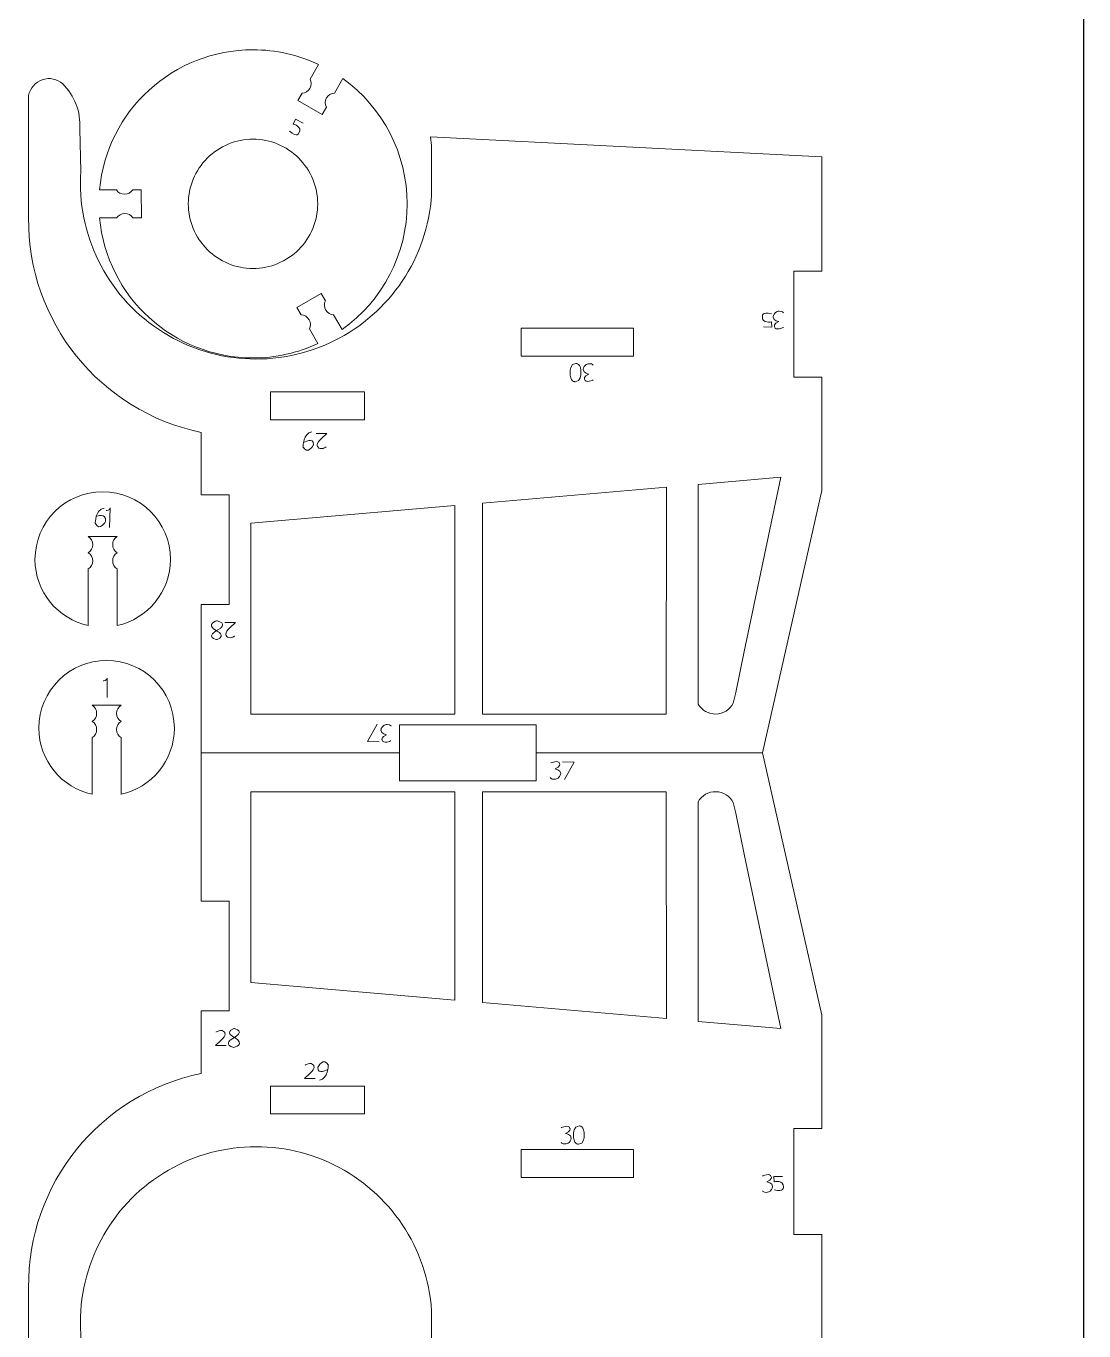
# Model space of a CAD drawing. Header units: centimetres. Extents: x -25 to 25, y -32.5 to 32.5.
# Drawn here: x 13.65 to 25, y 7.08 to 21.09 of the extents above; entities that cross this region are included whole.
import ezdxf

# ---------------------------------------------------------------- set-up
doc = ezdxf.new("R2010")
doc.units = ezdxf.units.CM
doc.header["$MEASUREMENT"] = 0
doc.layers.add('Capa 1', color=7, linetype='Continuous')

msp = doc.modelspace()

# ---------------------------------------------------------------- linework, layer by layer
at = {"layer": 'Capa 1', "color": 254}
msp.add_lwpolyline([(-25, -32.5), (25, -32.5), (25, 32.5), (-25, 32.5), (-25, -32.5)], close=True, dxfattribs=at)
at = {"layer": 'Capa 1', "color": 250, "lineweight": 20}
for points, knots in [([(16.69532, 20.51897), (16.69532, 20.51897), (16.78657, 20.67702), (16.78657, 20.67702), (16.78657, 20.67702), (16.78657, 20.67702), (16.78661, 20.67698), (16.78661, 20.67698), (16.78661, 20.67698), (16.56629, 20.78067), (16.3259, 20.8344), (16.08242, 20.8344), (16.08242, 20.8344), (15.22667, 20.83394), (14.51256, 20.18286), (14.43534, 19.33062), (14.43534, 19.33062), (14.43534, 19.33062), (14.61684, 19.33029), (14.61684, 19.33029)], [0, 0, 0, 0, 0.16666667, 0.16666667, 0.16666667, 0.16666667, 0.33333333, 0.33333333, 0.33333333, 0.33333333, 0.5, 0.5, 0.5, 0.5, 0.66666667, 0.66666667, 0.66666667, 0.66666667, 1, 1, 1, 1]), ([(15.52557, 13.28692), (15.52557, 13.28692), (15.52557, 14.87818), (15.52557, 14.87818), (15.52557, 14.87818), (15.52557, 14.87818), (15.82576, 14.87818), (15.82576, 14.87818), (15.82576, 14.87818), (15.82576, 14.87818), (15.82576, 16.05644), (15.82576, 16.05644), (15.82576, 16.05644), (15.82576, 16.05644), (15.52557, 16.05644), (15.52557, 16.05644), (15.52557, 16.05644), (15.52557, 16.05644), (15.52557, 16.72754), (15.52557, 16.72754), (15.52557, 16.72754), (14.43819, 16.95289), (13.66231, 17.91819), (13.67378, 19.02861), (13.67378, 19.02861), (13.67378, 19.02861), (13.67378, 20.34456), (13.67378, 20.34456), (13.67378, 20.34456), (13.68919, 20.42291), (13.74523, 20.48707), (13.82073, 20.51295), (13.82073, 20.51295), (13.89628, 20.53883), (13.9805, 20.52192), (14.04076, 20.46948), (14.04076, 20.46948), (14.16803, 20.34226), (14.23462, 20.16632), (14.22356, 19.98666), (14.22356, 19.98666), (14.22356, 19.98666), (14.23416, 19.52617), (14.23416, 19.52617), (14.23416, 19.52617), (14.18948, 18.85364), (14.507, 18.20837), (15.06708, 17.83343), (15.06708, 17.83343), (15.62717, 17.45849), (16.34476, 17.41083), (16.94953, 17.70842), (16.94953, 17.70842), (17.5543, 18.00597), (17.95432, 18.60358), (17.99901, 19.27611), (17.99901, 19.27611), (17.99901, 19.27611), (17.99943, 19.80592), (17.99943, 19.80592), (17.99943, 19.80592), (17.99943, 19.80592), (17.98691, 19.90119), (17.98691, 19.90119), (17.98691, 19.90119), (17.98691, 19.90119), (22.18767, 19.68606), (22.18767, 19.68606), (22.18767, 19.68606), (22.18767, 19.68606), (22.18767, 18.45818), (22.18767, 18.45818), (22.18767, 18.45818), (22.18767, 18.45818), (21.88748, 18.45818), (21.88748, 18.45818), (21.88748, 18.45818), (21.88748, 18.45818), (21.88748, 17.31832), (21.88748, 17.31832), (21.88748, 17.31832), (21.88748, 17.31832), (22.18767, 17.31832), (22.18767, 17.31832), (22.18767, 17.31832), (22.18767, 17.31832), (22.18767, 16.10296), (22.18767, 16.10296), (22.18767, 16.10296), (22.18767, 16.10296), (21.55212, 13.28692), (21.55212, 13.28692)], [0, 0, 0, 0, 0.04166667, 0.04166667, 0.04166667, 0.04166667, 0.08333333, 0.08333333, 0.08333333, 0.08333333, 0.125, 0.125, 0.125, 0.125, 0.16666667, 0.16666667, 0.16666667, 0.16666667, 0.20833333, 0.20833333, 0.20833333, 0.20833333, 0.25, 0.25, 0.25, 0.25, 0.29166667, 0.29166667, 0.29166667, 0.29166667, 0.33333333, 0.33333333, 0.33333333, 0.33333333, 0.375, 0.375, 0.375, 0.375, 0.41666667, 0.41666667, 0.41666667, 0.41666667, 0.45833333, 0.45833333, 0.45833333, 0.45833333, 0.5, 0.5, 0.5, 0.5, 0.54166667, 0.54166667, 0.54166667, 0.54166667, 0.58333333, 0.58333333, 0.58333333, 0.58333333, 0.625, 0.625, 0.625, 0.625, 0.66666667, 0.66666667, 0.66666667, 0.66666667, 0.70833333, 0.70833333, 0.70833333, 0.70833333, 0.75, 0.75, 0.75, 0.75, 0.79166667, 0.79166667, 0.79166667, 0.79166667, 0.83333333, 0.83333333, 0.83333333, 0.83333333, 0.875, 0.875, 0.875, 0.875, 0.91666667, 0.91666667, 0.91666667, 0.91666667, 1, 1, 1, 1]), ([(16.60814, 20.36836), (16.6422, 20.37007), (16.67471, 20.38854), (16.69293, 20.42033), (16.69293, 20.42033), (16.71115, 20.45211), (16.71066, 20.4895), (16.69492, 20.51976)], [0, 0, 0, 0, 0.33333333, 0.33333333, 0.33333333, 0.33333333, 1, 1, 1, 1]), ([(16.94776, 17.98938), (16.94776, 17.98938), (17.03818, 17.8307), (17.03818, 17.8307), (17.03818, 17.8307), (17.47614, 18.14089), (17.73642, 18.64377), (17.73634, 19.18049), (17.73634, 19.18049), (17.73625, 19.71407), (17.47928, 20.21452), (17.04546, 20.52509), (17.04546, 20.52509), (17.04546, 20.52509), (16.95635, 20.36989), (16.95635, 20.36989)], [0, 0, 0, 0, 0.2, 0.2, 0.2, 0.2, 0.4, 0.4, 0.4, 0.4, 0.6, 0.6, 0.6, 0.6, 1, 1, 1, 1]), ([(16.60813, 20.36835), (16.60813, 20.36835), (16.56248, 20.28893), (16.56248, 20.28893), (16.56248, 20.28893), (16.56248, 20.28893), (16.82401, 20.13902), (16.82401, 20.13902), (16.82401, 20.13902), (16.82401, 20.13902), (16.86957, 20.2185), (16.86957, 20.2185)], [0, 0, 0, 0, 0.25, 0.25, 0.25, 0.25, 0.5, 0.5, 0.5, 0.5, 1, 1, 1, 1]), ([(16.86957, 20.2185), (16.85383, 20.24875), (16.85334, 20.28615), (16.87156, 20.31793), (16.87156, 20.31793), (16.88978, 20.34971), (16.9223, 20.36819), (16.95635, 20.3699)], [0, 0, 0, 0, 0.33333333, 0.33333333, 0.33333333, 0.33333333, 1, 1, 1, 1]), ([(15.38816, 19.18066), (15.38828, 18.99643), (15.46157, 18.81983), (15.5919, 18.68967), (15.5919, 18.68967), (15.72227, 18.55947), (15.89807, 18.48643), (16.0823, 18.48652), (16.0823, 18.48652), (16.26648, 18.48664), (16.44312, 18.55993), (16.57328, 18.69026), (16.57328, 18.69026), (16.70344, 18.82063), (16.77652, 18.99643), (16.77639, 19.18066), (16.77639, 19.18066), (16.77627, 19.36484), (16.70298, 19.54148), (16.57265, 19.67164), (16.57265, 19.67164), (16.44233, 19.8018), (16.26648, 19.87488), (16.0823, 19.87475), (16.0823, 19.87475), (15.89807, 19.87463), (15.72147, 19.80134), (15.59131, 19.67101), (15.59131, 19.67101), (15.46111, 19.54069), (15.38807, 19.36484), (15.38816, 19.18066)], [0, 0, 0, 0, 0.11111111, 0.11111111, 0.11111111, 0.11111111, 0.22222222, 0.22222222, 0.22222222, 0.22222222, 0.33333333, 0.33333333, 0.33333333, 0.33333333, 0.44444444, 0.44444444, 0.44444444, 0.44444444, 0.55555556, 0.55555556, 0.55555556, 0.55555556, 0.66666667, 0.66666667, 0.66666667, 0.66666667, 0.77777778, 0.77777778, 0.77777778, 0.77777778, 1, 1, 1, 1]), ([(14.79134, 19.33131), (14.77308, 19.3025), (14.74099, 19.2833), (14.70436, 19.28309), (14.70436, 19.28309), (14.66773, 19.28287), (14.63542, 19.30171), (14.61683, 19.3303)], [0, 0, 0, 0, 0.33333333, 0.33333333, 0.33333333, 0.33333333, 1, 1, 1, 1]), ([(14.79309, 19.02998), (14.79309, 19.02998), (14.88469, 19.03039), (14.88469, 19.03039), (14.88469, 19.03039), (14.88469, 19.03039), (14.88295, 19.33184), (14.88295, 19.33184), (14.88295, 19.33184), (14.88295, 19.33184), (14.79133, 19.33131), (14.79133, 19.33131)], [0, 0, 0, 0, 0.25, 0.25, 0.25, 0.25, 0.5, 0.5, 0.5, 0.5, 1, 1, 1, 1]), ([(14.79308, 19.02998), (14.77449, 19.05857), (14.74218, 19.0774), (14.70555, 19.07719), (14.70555, 19.07719), (14.66891, 19.07698), (14.63683, 19.05777), (14.61857, 19.02897)], [0, 0, 0, 0, 0.33333333, 0.33333333, 0.33333333, 0.33333333, 1, 1, 1, 1]), ([(14.6186, 19.02897), (14.6186, 19.02897), (14.43534, 19.0304), (14.43534, 19.0304), (14.43534, 19.0304), (14.51344, 18.17821), (15.22667, 17.52611), (16.08242, 17.52658), (16.08242, 17.52658), (16.32285, 17.52658), (16.5603, 17.57897), (16.77845, 17.68014), (16.77845, 17.68014), (16.77845, 17.68014), (16.68744, 17.83757), (16.68744, 17.83757)], [0, 0, 0, 0, 0.2, 0.2, 0.2, 0.2, 0.4, 0.4, 0.4, 0.4, 0.6, 0.6, 0.6, 0.6, 1, 1, 1, 1]), ([(16.85984, 18.14014), (16.85984, 18.14014), (16.81379, 18.21933), (16.81379, 18.21933), (16.81379, 18.21933), (16.81379, 18.21933), (16.55338, 18.06748), (16.55338, 18.06748), (16.55338, 18.06748), (16.55338, 18.06748), (16.59953, 17.98834), (16.59953, 17.98834)], [0, 0, 0, 0, 0.25, 0.25, 0.25, 0.25, 0.5, 0.5, 0.5, 0.5, 1, 1, 1, 1]), ([(16.85984, 18.14013), (16.84433, 18.10976), (16.84412, 18.07237), (16.86257, 18.04072), (16.86257, 18.04072), (16.88103, 18.00907), (16.91368, 17.99084), (16.94775, 17.98938)], [0, 0, 0, 0, 0.33333333, 0.33333333, 0.33333333, 0.33333333, 1, 1, 1, 1]), ([(16.59953, 17.98834), (16.6336, 17.98688), (16.66625, 17.96865), (16.68471, 17.937), (16.68471, 17.937), (16.70316, 17.90535), (16.70295, 17.86796), (16.68744, 17.83759)], [0, 0, 0, 0, 0.33333333, 0.33333333, 0.33333333, 0.33333333, 1, 1, 1, 1]), ([(20.16451, 17.84562), (20.16451, 17.84562), (20.16451, 17.54543), (20.16451, 17.54543), (20.16451, 17.54543), (20.16451, 17.54543), (18.96067, 17.54543), (18.96067, 17.54543), (18.96067, 17.54543), (18.96067, 17.54543), (18.96067, 17.84562), (18.96067, 17.84562), (18.96067, 17.84562), (18.96067, 17.84562), (20.16451, 17.84562), (20.16451, 17.84562)], [0, 0, 0, 0, 0.2, 0.2, 0.2, 0.2, 0.4, 0.4, 0.4, 0.4, 0.6, 0.6, 0.6, 0.6, 1, 1, 1, 1]), ([(17.27744, 17.16354), (17.27744, 17.16354), (17.27744, 16.86331), (17.27744, 16.86331), (17.27744, 16.86331), (17.27744, 16.86331), (16.26867, 16.86331), (16.26867, 16.86331), (16.26867, 16.86331), (16.26867, 16.86331), (16.26871, 17.16354), (16.26871, 17.16354), (16.26871, 17.16354), (16.26871, 17.16354), (17.27744, 17.16354), (17.27744, 17.16354)], [0, 0, 0, 0, 0.2, 0.2, 0.2, 0.2, 0.4, 0.4, 0.4, 0.4, 0.6, 0.6, 0.6, 0.6, 1, 1, 1, 1]), ([(18.5459, 13.70395), (18.5459, 13.70395), (20.51751, 13.70395), (20.51751, 13.70395), (20.51751, 13.70395), (20.51751, 13.70395), (20.5214, 16.13986), (20.5214, 16.13986), (20.5214, 16.13986), (20.5214, 16.13986), (18.5459, 15.96853), (18.5459, 15.96853), (18.5459, 15.96853), (18.5459, 15.96853), (18.5459, 13.70395), (18.5459, 13.70395)], [0, 0, 0, 0, 0.2, 0.2, 0.2, 0.2, 0.4, 0.4, 0.4, 0.4, 0.6, 0.6, 0.6, 0.6, 1, 1, 1, 1]), ([(20.85869, 13.81103), (20.85869, 13.81103), (20.85869, 16.16909), (20.85869, 16.16909), (20.85869, 16.16909), (20.85869, 16.16909), (21.74635, 16.24611), (21.74635, 16.24611), (21.74635, 16.24611), (21.74635, 16.24611), (21.35353, 14.3735), (21.35353, 14.3735), (21.35353, 14.3735), (21.35353, 14.3735), (21.26554, 13.93415), (21.26554, 13.93415), (21.26554, 13.93415), (21.26554, 13.93415), (21.23744, 13.81915), (21.23744, 13.81915), (21.23744, 13.81915), (21.2008, 13.74964), (21.12944, 13.70541), (21.05087, 13.70357), (21.05087, 13.70357), (20.97235, 13.70173), (20.89852, 13.74331), (20.85869, 13.81103)], [0, 0, 0, 0, 0.125, 0.125, 0.125, 0.125, 0.25, 0.25, 0.25, 0.25, 0.375, 0.375, 0.375, 0.375, 0.5, 0.5, 0.5, 0.5, 0.625, 0.625, 0.625, 0.625, 0.75, 0.75, 0.75, 0.75, 1, 1, 1, 1]), ([(14.31463, 15.26181), (14.31463, 15.26181), (14.31463, 14.65356), (14.31463, 14.65356), (14.31463, 14.65356), (13.9875, 14.72439), (13.7424, 15.01543), (13.7424, 15.36376), (13.7424, 15.36376), (13.7424, 15.76514), (14.06777, 16.09049), (14.46913, 16.09049), (14.46913, 16.09049), (14.87049, 16.09049), (15.19585, 15.76514), (15.19585, 15.36376), (15.19585, 15.36376), (15.19585, 15.01543), (14.95075, 14.72438), (14.62363, 14.65356), (14.62363, 14.65356), (14.62363, 14.65356), (14.62364, 15.26164), (14.62364, 15.26164)], [0, 0, 0, 0, 0.14285714, 0.14285714, 0.14285714, 0.14285714, 0.28571429, 0.28571429, 0.28571429, 0.28571429, 0.42857143, 0.42857143, 0.42857143, 0.42857143, 0.57142857, 0.57142857, 0.57142857, 0.57142857, 0.71428571, 0.71428571, 0.71428571, 0.71428571, 1, 1, 1, 1]), ([(16.05726, 13.70395), (16.05726, 13.70395), (18.24731, 13.70395), (18.24731, 13.70395), (18.24731, 13.70395), (18.24731, 13.70395), (18.24731, 15.94265), (18.24731, 15.94265), (18.24731, 15.94265), (18.24731, 15.94265), (16.05726, 15.75273), (16.05726, 15.75273), (16.05726, 15.75273), (16.05726, 15.75273), (16.05726, 13.70395), (16.05726, 13.70395)], [0, 0, 0, 0, 0.2, 0.2, 0.2, 0.2, 0.4, 0.4, 0.4, 0.4, 0.6, 0.6, 0.6, 0.6, 1, 1, 1, 1]), ([(14.31463, 15.60879), (14.34316, 15.59048), (14.36207, 15.55847), (14.36207, 15.52204), (14.36207, 15.52204), (14.36207, 15.48562), (14.34316, 15.45361), (14.31463, 15.4353)], [0, 0, 0, 0, 0.33333333, 0.33333333, 0.33333333, 0.33333333, 1, 1, 1, 1]), ([(14.62364, 15.60863), (14.59511, 15.59031), (14.5762, 15.5583), (14.5762, 15.52188), (14.5762, 15.52188), (14.5762, 15.48546), (14.59511, 15.45345), (14.62364, 15.43513)], [0, 0, 0, 0, 0.33333333, 0.33333333, 0.33333333, 0.33333333, 1, 1, 1, 1]), ([(14.31463, 15.4353), (14.34316, 15.41698), (14.36207, 15.38497), (14.36207, 15.34855), (14.36207, 15.34855), (14.36207, 15.31213), (14.34316, 15.28012), (14.31463, 15.26181)], [0, 0, 0, 0, 0.33333333, 0.33333333, 0.33333333, 0.33333333, 1, 1, 1, 1]), ([(14.62364, 15.43513), (14.59511, 15.41682), (14.5762, 15.38481), (14.5762, 15.34839), (14.5762, 15.34839), (14.5762, 15.31197), (14.59511, 15.27995), (14.62364, 15.26164)], [0, 0, 0, 0, 0.33333333, 0.33333333, 0.33333333, 0.33333333, 1, 1, 1, 1]), ([(14.35681, 13.45041), (14.35681, 13.45041), (14.35681, 12.84216), (14.35681, 12.84216), (14.35681, 12.84216), (14.02968, 12.91299), (13.78458, 13.20403), (13.78458, 13.55236), (13.78458, 13.55236), (13.78458, 13.95374), (14.10995, 14.27909), (14.51131, 14.27909), (14.51131, 14.27909), (14.91267, 14.27909), (15.23803, 13.95374), (15.23803, 13.55236), (15.23803, 13.55236), (15.23803, 13.20403), (14.99293, 12.91298), (14.66581, 12.84216), (14.66581, 12.84216), (14.66581, 12.84216), (14.66582, 13.45024), (14.66582, 13.45024)], [0, 0, 0, 0, 0.14285714, 0.14285714, 0.14285714, 0.14285714, 0.28571429, 0.28571429, 0.28571429, 0.28571429, 0.42857143, 0.42857143, 0.42857143, 0.42857143, 0.57142857, 0.57142857, 0.57142857, 0.57142857, 0.71428571, 0.71428571, 0.71428571, 0.71428571, 1, 1, 1, 1]), ([(14.35681, 13.79739), (14.38534, 13.77908), (14.40425, 13.74707), (14.40425, 13.71064), (14.40425, 13.71064), (14.40425, 13.67422), (14.38534, 13.64221), (14.35681, 13.6239)], [0, 0, 0, 0, 0.33333333, 0.33333333, 0.33333333, 0.33333333, 1, 1, 1, 1]), ([(14.66582, 13.79723), (14.63729, 13.77891), (14.61838, 13.7469), (14.61838, 13.71048), (14.61838, 13.71048), (14.61838, 13.67406), (14.63729, 13.64205), (14.66582, 13.62373)], [0, 0, 0, 0, 0.33333333, 0.33333333, 0.33333333, 0.33333333, 1, 1, 1, 1]), ([(14.35681, 13.6239), (14.38534, 13.60558), (14.40425, 13.57357), (14.40425, 13.53715), (14.40425, 13.53715), (14.40425, 13.50073), (14.38534, 13.46872), (14.35681, 13.45041)], [0, 0, 0, 0, 0.33333333, 0.33333333, 0.33333333, 0.33333333, 1, 1, 1, 1]), ([(14.66582, 13.62373), (14.63729, 13.60542), (14.61838, 13.57341), (14.61838, 13.53699), (14.61838, 13.53699), (14.61838, 13.50057), (14.63729, 13.46855), (14.66582, 13.45024)], [0, 0, 0, 0, 0.33333333, 0.33333333, 0.33333333, 0.33333333, 1, 1, 1, 1]), ([(19.12295, 13.28692), (19.12295, 13.28692), (19.12295, 13.5871), (19.12295, 13.5871), (19.12295, 13.5871), (19.12295, 13.5871), (17.65606, 13.5871), (17.65606, 13.5871), (17.65606, 13.5871), (17.65606, 13.5871), (17.65606, 13.28692), (17.65606, 13.28692)], [0, 0, 0, 0, 0.25, 0.25, 0.25, 0.25, 0.5, 0.5, 0.5, 0.5, 1, 1, 1, 1]), ([(17.999, 7.29773), (17.999, 7.29773), (17.99942, 6.76792), (17.99942, 6.76792), (17.99942, 6.76792), (17.99942, 6.76792), (17.9869, 6.67265), (17.9869, 6.67265), (17.9869, 6.67265), (17.9869, 6.67265), (22.18766, 6.88778), (22.18766, 6.88778), (22.18766, 6.88778), (22.18766, 6.88778), (22.18766, 8.11566), (22.18766, 8.11566), (22.18766, 8.11566), (22.18766, 8.11566), (21.88748, 8.11566), (21.88748, 8.11566), (21.88748, 8.11566), (21.88748, 8.11566), (21.88748, 9.25551), (21.88748, 9.25551), (21.88748, 9.25551), (21.88748, 9.25551), (22.18766, 9.25551), (22.18766, 9.25551), (22.18766, 9.25551), (22.18766, 9.25551), (22.18766, 10.47087), (22.18766, 10.47087), (22.18766, 10.47087), (22.18766, 10.47087), (21.55211, 13.28692), (21.55211, 13.28692), (21.55211, 13.28692), (21.55211, 13.28692), (19.12294, 13.28692), (19.12294, 13.28692), (19.12294, 13.28692), (19.12294, 13.28692), (19.12294, 12.98673), (19.12294, 12.98673), (19.12294, 12.98673), (19.12294, 12.98673), (17.65606, 12.98673), (17.65606, 12.98673), (17.65606, 12.98673), (17.65606, 12.98673), (17.65606, 13.28692), (17.65606, 13.28692), (17.65606, 13.28692), (17.65606, 13.28692), (15.52557, 13.28692), (15.52557, 13.28692), (15.52557, 13.28692), (15.52557, 13.28692), (15.52557, 11.69565), (15.52557, 11.69565), (15.52557, 11.69565), (15.52557, 11.69565), (15.82575, 11.69565), (15.82575, 11.69565), (15.82575, 11.69565), (15.82575, 11.69565), (15.82575, 10.5174), (15.82575, 10.5174), (15.82575, 10.5174), (15.82575, 10.5174), (15.52557, 10.5174), (15.52557, 10.5174), (15.52557, 10.5174), (15.52557, 10.5174), (15.52557, 9.84629), (15.52557, 9.84629), (15.52557, 9.84629), (14.43727, 9.61977), (13.66134, 8.65681), (13.67378, 7.54523), (13.67378, 7.54523), (13.67378, 7.54523), (13.67378, 6.22928), (13.67378, 6.22928), (13.67378, 6.22928), (13.68952, 6.15084), (13.74589, 6.08672), (13.82169, 6.06109), (13.82169, 6.06109), (13.89749, 6.03542), (13.98058, 6.05158), (14.04076, 6.10435), (14.04076, 6.10435), (14.16807, 6.2317), (14.23466, 6.40743), (14.22356, 6.58717), (14.22356, 6.58717), (14.22356, 6.58717), (14.23415, 7.04767), (14.23415, 7.04767), (14.23415, 7.04767), (14.18947, 7.7202), (14.50699, 8.36546), (15.06708, 8.7404), (15.06708, 8.7404), (15.62716, 9.11534), (16.34475, 9.163), (16.94952, 8.86545), (16.94952, 8.86545), (17.55425, 8.56786), (17.95432, 7.97026), (17.999, 7.29773)], [0, 0, 0, 0, 0.03448276, 0.03448276, 0.03448276, 0.03448276, 0.06896552, 0.06896552, 0.06896552, 0.06896552, 0.10344828, 0.10344828, 0.10344828, 0.10344828, 0.13793103, 0.13793103, 0.13793103, 0.13793103, 0.17241379, 0.17241379, 0.17241379, 0.17241379, 0.20689655, 0.20689655, 0.20689655, 0.20689655, 0.24137931, 0.24137931, 0.24137931, 0.24137931, 0.27586207, 0.27586207, 0.27586207, 0.27586207, 0.31034483, 0.31034483, 0.31034483, 0.31034483, 0.34482759, 0.34482759, 0.34482759, 0.34482759, 0.37931034, 0.37931034, 0.37931034, 0.37931034, 0.4137931, 0.4137931, 0.4137931, 0.4137931, 0.44827586, 0.44827586, 0.44827586, 0.44827586, 0.48275862, 0.48275862, 0.48275862, 0.48275862, 0.51724138, 0.51724138, 0.51724138, 0.51724138, 0.55172414, 0.55172414, 0.55172414, 0.55172414, 0.5862069, 0.5862069, 0.5862069, 0.5862069, 0.62068966, 0.62068966, 0.62068966, 0.62068966, 0.65517241, 0.65517241, 0.65517241, 0.65517241, 0.68965517, 0.68965517, 0.68965517, 0.68965517, 0.72413793, 0.72413793, 0.72413793, 0.72413793, 0.75862069, 0.75862069, 0.75862069, 0.75862069, 0.79310345, 0.79310345, 0.79310345, 0.79310345, 0.82758621, 0.82758621, 0.82758621, 0.82758621, 0.86206897, 0.86206897, 0.86206897, 0.86206897, 0.89655172, 0.89655172, 0.89655172, 0.89655172, 0.93103448, 0.93103448, 0.93103448, 0.93103448, 1, 1, 1, 1]), ([(18.2473, 12.86989), (18.2473, 12.86989), (18.2473, 10.63118), (18.2473, 10.63118), (18.2473, 10.63118), (18.2473, 10.63118), (16.05726, 10.8211), (16.05726, 10.8211), (16.05726, 10.8211), (16.05726, 10.8211), (16.05726, 12.86989), (16.05726, 12.86989), (16.05726, 12.86989), (16.05726, 12.86989), (18.2473, 12.86989), (18.2473, 12.86989)], [0, 0, 0, 0, 0.2, 0.2, 0.2, 0.2, 0.4, 0.4, 0.4, 0.4, 0.6, 0.6, 0.6, 0.6, 1, 1, 1, 1]), ([(20.5175, 12.86989), (20.5175, 12.86989), (20.5214, 10.43398), (20.5214, 10.43398), (20.5214, 10.43398), (20.5214, 10.43398), (18.5459, 10.6053), (18.5459, 10.6053), (18.5459, 10.6053), (18.5459, 10.6053), (18.5459, 12.86989), (18.5459, 12.86989), (18.5459, 12.86989), (18.5459, 12.86989), (20.5175, 12.86989), (20.5175, 12.86989)], [0, 0, 0, 0, 0.2, 0.2, 0.2, 0.2, 0.4, 0.4, 0.4, 0.4, 0.6, 0.6, 0.6, 0.6, 1, 1, 1, 1]), ([(20.85865, 12.76281), (20.85865, 12.76281), (20.85865, 10.40474), (20.85865, 10.40474), (20.85865, 10.40474), (20.85865, 10.40474), (21.74635, 10.32777), (21.74635, 10.32777), (21.74635, 10.32777), (21.74635, 10.32777), (21.35353, 12.20033), (21.35353, 12.20033), (21.35353, 12.20033), (21.35353, 12.20033), (21.26554, 12.63968), (21.26554, 12.63968), (21.26554, 12.63968), (21.26554, 12.63968), (21.23744, 12.75468), (21.23744, 12.75468), (21.23744, 12.75468), (21.20046, 12.8242), (21.12872, 12.86826), (21.04999, 12.86976), (21.04999, 12.86976), (20.97126, 12.87127), (20.8983, 12.83082), (20.85865, 12.76281)], [0, 0, 0, 0, 0.125, 0.125, 0.125, 0.125, 0.25, 0.25, 0.25, 0.25, 0.375, 0.375, 0.375, 0.375, 0.5, 0.5, 0.5, 0.5, 0.625, 0.625, 0.625, 0.625, 0.75, 0.75, 0.75, 0.75, 1, 1, 1, 1]), ([(17.27743, 9.71052), (17.27743, 9.71052), (16.26866, 9.71052), (16.26866, 9.71052), (16.26866, 9.71052), (16.26866, 9.71052), (16.2687, 9.41034), (16.2687, 9.41034), (16.2687, 9.41034), (16.2687, 9.41034), (17.27743, 9.41034), (17.27743, 9.41034), (17.27743, 9.41034), (17.27743, 9.41034), (17.27743, 9.71052), (17.27743, 9.71052)], [0, 0, 0, 0, 0.2, 0.2, 0.2, 0.2, 0.4, 0.4, 0.4, 0.4, 0.6, 0.6, 0.6, 0.6, 1, 1, 1, 1]), ([(20.16451, 9.0284), (20.16451, 9.0284), (18.96066, 9.0284), (18.96066, 9.0284), (18.96066, 9.0284), (18.96066, 9.0284), (18.96066, 8.72822), (18.96066, 8.72822), (18.96066, 8.72822), (18.96066, 8.72822), (20.16451, 8.72822), (20.16451, 8.72822), (20.16451, 8.72822), (20.16451, 8.72822), (20.16451, 9.0284), (20.16451, 9.0284)], [0, 0, 0, 0, 0.2, 0.2, 0.2, 0.2, 0.4, 0.4, 0.4, 0.4, 0.6, 0.6, 0.6, 0.6, 1, 1, 1, 1])]:
    msp.add_open_spline(points, degree=3, knots=knots, dxfattribs=at)
at = {"layer": 'Capa 1', "color": 240, "lineweight": 20}
for points, knots in [([(16.51493, 20.03717), (16.51493, 20.03717), (16.61907, 20.00928), (16.57561, 19.94038), (16.57561, 19.94038), (16.57561, 19.94038), (16.55938, 19.88596), (16.47487, 19.96147)], [0, 0, 0, 0, 0.33333333, 0.33333333, 0.33333333, 0.33333333, 1, 1, 1, 1]), ([(16.61898, 20.04527), (16.61898, 20.04527), (16.53839, 20.08854), (16.53839, 20.08854), (16.53839, 20.08854), (16.53839, 20.08854), (16.51493, 20.03717), (16.51493, 20.03717)], [0, 0, 0, 0, 0.33333333, 0.33333333, 0.33333333, 0.33333333, 1, 1, 1, 1]), ([(21.64848, 17.91445), (21.64848, 17.91445), (21.54339, 17.89039), (21.54957, 17.97162), (21.54957, 17.97162), (21.54957, 17.97162), (21.53846, 18.02731), (21.64848, 18.0001)], [0, 0, 0, 0, 0.33333333, 0.33333333, 0.33333333, 0.33333333, 1, 1, 1, 1]), ([(21.77434, 18.01099), (21.77434, 18.01099), (21.76711, 18.02947), (21.73106, 18.02827), (21.73106, 18.02827), (21.71235, 18.02765), (21.69895, 18.02096), (21.68923, 18.01331), (21.68923, 18.01331), (21.66553, 17.99461), (21.66431, 17.96557), (21.66431, 17.96557), (21.66431, 17.96557), (21.66553, 17.92386), (21.72675, 17.91582), (21.72675, 17.91582), (21.72675, 17.91582), (21.66679, 17.89353), (21.67916, 17.8614), (21.67916, 17.8614), (21.67916, 17.8614), (21.6878, 17.81197), (21.77434, 17.85396), (21.77434, 17.85396)], [0, 0, 0, 0, 0.14285714, 0.14285714, 0.14285714, 0.14285714, 0.28571429, 0.28571429, 0.28571429, 0.28571429, 0.42857143, 0.42857143, 0.42857143, 0.42857143, 0.57142857, 0.57142857, 0.57142857, 0.57142857, 0.71428571, 0.71428571, 0.71428571, 0.71428571, 1, 1, 1, 1]), ([(21.5603, 17.85862), (21.5603, 17.85862), (21.65177, 17.85807), (21.65177, 17.85807), (21.65177, 17.85807), (21.65177, 17.85807), (21.64848, 17.91445), (21.64848, 17.91445)], [0, 0, 0, 0, 0.33333333, 0.33333333, 0.33333333, 0.33333333, 1, 1, 1, 1]), ([(19.54047, 17.27097), (19.54047, 17.27097), (19.4808, 17.26332), (19.48679, 17.38016), (19.48679, 17.38016), (19.48679, 17.38016), (19.48683, 17.46921), (19.54779, 17.46697)], [0, 0, 0, 0, 0.33333333, 0.33333333, 0.33333333, 0.33333333, 1, 1, 1, 1]), ([(19.54779, 17.46675), (19.54779, 17.46675), (19.60741, 17.47444), (19.6014, 17.35754), (19.6014, 17.35754), (19.6014, 17.35754), (19.6014, 17.26848), (19.54047, 17.27078)], [0, 0, 0, 0, 0.33333333, 0.33333333, 0.33333333, 0.33333333, 1, 1, 1, 1]), ([(19.73488, 17.44704), (19.73488, 17.44704), (19.72765, 17.46552), (19.6916, 17.46432), (19.6916, 17.46432), (19.67289, 17.4637), (19.65949, 17.45701), (19.64977, 17.44936), (19.64977, 17.44936), (19.62607, 17.43066), (19.62485, 17.40162), (19.62485, 17.40162), (19.62485, 17.40162), (19.62607, 17.35991), (19.68729, 17.35187), (19.68729, 17.35187), (19.68729, 17.35187), (19.62733, 17.32958), (19.6397, 17.29745), (19.6397, 17.29745), (19.6397, 17.29745), (19.64834, 17.24802), (19.73488, 17.29001), (19.73488, 17.29001)], [0, 0, 0, 0, 0.14285714, 0.14285714, 0.14285714, 0.14285714, 0.28571429, 0.28571429, 0.28571429, 0.28571429, 0.42857143, 0.42857143, 0.42857143, 0.42857143, 0.57142857, 0.57142857, 0.57142857, 0.57142857, 0.71428571, 0.71428571, 0.71428571, 0.71428571, 1, 1, 1, 1]), ([(16.62359, 16.6182), (16.62359, 16.6182), (16.73826, 16.68299), (16.73004, 16.59453), (16.73004, 16.59453), (16.73004, 16.59453), (16.67036, 16.4749), (16.61871, 16.57261), (16.61871, 16.57261), (16.61871, 16.57261), (16.61918, 16.71774), (16.71378, 16.73399)], [0, 0, 0, 0, 0.25, 0.25, 0.25, 0.25, 0.5, 0.5, 0.5, 0.5, 1, 1, 1, 1]), ([(16.81595, 16.6611), (16.81595, 16.6611), (16.87403, 16.71548), (16.87403, 16.71548), (16.87403, 16.71548), (16.87403, 16.71548), (16.75871, 16.71548), (16.75871, 16.71548)], [0, 0, 0, 0, 0.33333333, 0.33333333, 0.33333333, 0.33333333, 1, 1, 1, 1]), ([(16.86787, 16.57086), (16.86787, 16.57086), (16.80604, 16.53005), (16.77888, 16.57086), (16.77888, 16.57086), (16.77888, 16.57086), (16.74796, 16.60176), (16.81595, 16.6611)], [0, 0, 0, 0, 0.33333333, 0.33333333, 0.33333333, 0.33333333, 1, 1, 1, 1]), ([(14.403, 15.82605), (14.403, 15.82605), (14.50806, 15.86333), (14.50033, 15.77486), (14.50033, 15.77486), (14.50033, 15.77486), (14.44136, 15.65488), (14.38912, 15.75225), (14.38912, 15.75225), (14.38912, 15.75225), (14.38873, 15.89741), (14.48321, 15.91422)], [0, 0, 0, 0, 0.25, 0.25, 0.25, 0.25, 0.5, 0.5, 0.5, 0.5, 1, 1, 1, 1]), ([(15.69202, 14.59667), (15.69202, 14.59667), (15.80383, 14.54296), (15.69676, 14.50249), (15.69676, 14.50249), (15.69676, 14.50249), (15.54006, 14.52367), (15.73607, 14.62634), (15.73607, 14.62634), (15.73607, 14.62634), (15.79973, 14.68171), (15.69642, 14.70535), (15.69642, 14.70535), (15.69642, 14.70535), (15.56301, 14.67405), (15.69202, 14.59667)], [0, 0, 0, 0, 0.2, 0.2, 0.2, 0.2, 0.4, 0.4, 0.4, 0.4, 0.6, 0.6, 0.6, 0.6, 1, 1, 1, 1]), ([(15.88738, 14.54068), (15.88738, 14.54068), (15.82555, 14.49987), (15.79839, 14.54068), (15.79839, 14.54068), (15.79839, 14.54068), (15.76747, 14.57158), (15.83546, 14.63092)], [0, 0, 0, 0, 0.33333333, 0.33333333, 0.33333333, 0.33333333, 1, 1, 1, 1]), ([(15.83546, 14.63092), (15.83546, 14.63092), (15.89354, 14.6853), (15.89354, 14.6853), (15.89354, 14.6853), (15.89354, 14.6853), (15.77822, 14.6853), (15.77822, 14.6853)], [0, 0, 0, 0, 0.33333333, 0.33333333, 0.33333333, 0.33333333, 1, 1, 1, 1]), ([(17.43765, 13.40377), (17.43765, 13.40377), (17.31245, 13.40762), (17.31245, 13.40762), (17.31245, 13.40762), (17.31245, 13.40762), (17.41545, 13.59412), (17.41545, 13.59412)], [0, 0, 0, 0, 0.33333333, 0.33333333, 0.33333333, 0.33333333, 1, 1, 1, 1]), ([(17.56671, 13.57283), (17.56671, 13.57283), (17.56005, 13.59152), (17.52398, 13.59143), (17.52398, 13.59143), (17.50526, 13.59139), (17.49166, 13.58511), (17.48171, 13.57777), (17.48171, 13.57777), (17.45745, 13.5598), (17.45533, 13.53082), (17.45533, 13.53082), (17.45533, 13.53082), (17.45527, 13.48909), (17.51621, 13.47917), (17.51621, 13.47917), (17.51621, 13.47917), (17.4556, 13.45873), (17.46697, 13.42624), (17.46697, 13.42624), (17.46697, 13.42624), (17.47409, 13.37657), (17.56188, 13.41588), (17.56188, 13.41588)], [0, 0, 0, 0, 0.14285714, 0.14285714, 0.14285714, 0.14285714, 0.28571429, 0.28571429, 0.28571429, 0.28571429, 0.42857143, 0.42857143, 0.42857143, 0.42857143, 0.57142857, 0.57142857, 0.57142857, 0.57142857, 0.71428571, 0.71428571, 0.71428571, 0.71428571, 1, 1, 1, 1]), ([(19.27338, 13.0219), (19.27338, 13.0219), (19.28004, 13.00321), (19.31611, 13.0033), (19.31611, 13.0033), (19.33483, 13.00334), (19.34843, 13.00962), (19.35838, 13.01696), (19.35838, 13.01696), (19.38264, 13.03493), (19.38476, 13.06391), (19.38476, 13.06391), (19.38476, 13.06391), (19.38482, 13.10564), (19.32388, 13.11556), (19.32388, 13.11556), (19.32388, 13.11556), (19.38449, 13.136), (19.37312, 13.16849), (19.37312, 13.16849), (19.37312, 13.16849), (19.366, 13.21816), (19.27821, 13.17885), (19.27821, 13.17885)], [0, 0, 0, 0, 0.14285714, 0.14285714, 0.14285714, 0.14285714, 0.28571429, 0.28571429, 0.28571429, 0.28571429, 0.42857143, 0.42857143, 0.42857143, 0.42857143, 0.57142857, 0.57142857, 0.57142857, 0.57142857, 0.71428571, 0.71428571, 0.71428571, 0.71428571, 1, 1, 1, 1]), ([(19.40244, 13.19096), (19.40244, 13.19096), (19.52764, 13.18711), (19.52764, 13.18711), (19.52764, 13.18711), (19.52764, 13.18711), (19.42464, 13.00061), (19.42464, 13.00061)], [0, 0, 0, 0, 0.33333333, 0.33333333, 0.33333333, 0.33333333, 1, 1, 1, 1]), ([(15.68589, 10.2891), (15.68589, 10.2891), (15.74772, 10.32991), (15.77488, 10.2891), (15.77488, 10.2891), (15.77488, 10.2891), (15.8058, 10.2582), (15.73781, 10.19886)], [0, 0, 0, 0, 0.33333333, 0.33333333, 0.33333333, 0.33333333, 1, 1, 1, 1]), ([(15.88125, 10.23311), (15.88125, 10.23311), (15.76944, 10.28682), (15.87651, 10.32729), (15.87651, 10.32729), (15.87651, 10.32729), (16.03321, 10.30611), (15.8372, 10.20344), (15.8372, 10.20344), (15.8372, 10.20344), (15.77354, 10.14807), (15.87685, 10.12443), (15.87685, 10.12443), (15.87685, 10.12443), (16.01026, 10.15573), (15.88125, 10.23311)], [0, 0, 0, 0, 0.2, 0.2, 0.2, 0.2, 0.4, 0.4, 0.4, 0.4, 0.6, 0.6, 0.6, 0.6, 1, 1, 1, 1]), ([(15.73781, 10.19886), (15.73781, 10.19886), (15.67973, 10.14448), (15.67973, 10.14448), (15.67973, 10.14448), (15.67973, 10.14448), (15.79505, 10.14448), (15.79505, 10.14448)], [0, 0, 0, 0, 0.33333333, 0.33333333, 0.33333333, 0.33333333, 1, 1, 1, 1]), ([(16.64166, 9.93496), (16.64166, 9.93496), (16.70349, 9.97577), (16.73065, 9.93496), (16.73065, 9.93496), (16.73065, 9.93496), (16.76157, 9.90406), (16.69358, 9.84472)], [0, 0, 0, 0, 0.33333333, 0.33333333, 0.33333333, 0.33333333, 1, 1, 1, 1]), ([(16.88594, 9.88762), (16.88594, 9.88762), (16.77127, 9.82283), (16.77949, 9.91129), (16.77949, 9.91129), (16.77949, 9.91129), (16.83917, 10.03092), (16.89082, 9.93321), (16.89082, 9.93321), (16.89082, 9.93321), (16.89035, 9.78808), (16.79575, 9.77183)], [0, 0, 0, 0, 0.25, 0.25, 0.25, 0.25, 0.5, 0.5, 0.5, 0.5, 1, 1, 1, 1]), ([(16.69358, 9.84472), (16.69358, 9.84472), (16.6355, 9.79034), (16.6355, 9.79034), (16.6355, 9.79034), (16.6355, 9.79034), (16.75082, 9.79034), (16.75082, 9.79034)], [0, 0, 0, 0, 0.33333333, 0.33333333, 0.33333333, 0.33333333, 1, 1, 1, 1]), ([(19.38876, 9.10574), (19.38876, 9.10574), (19.39599, 9.08726), (19.43204, 9.08846), (19.43204, 9.08846), (19.45075, 9.08908), (19.46415, 9.09577), (19.47387, 9.10342), (19.47387, 9.10342), (19.49757, 9.12212), (19.49879, 9.15116), (19.49879, 9.15116), (19.49879, 9.15116), (19.49757, 9.19287), (19.43635, 9.20091), (19.43635, 9.20091), (19.43635, 9.20091), (19.49631, 9.2232), (19.48394, 9.25533), (19.48394, 9.25533), (19.48394, 9.25533), (19.4753, 9.30476), (19.38876, 9.26277), (19.38876, 9.26277)], [0, 0, 0, 0, 0.14285714, 0.14285714, 0.14285714, 0.14285714, 0.28571429, 0.28571429, 0.28571429, 0.28571429, 0.42857143, 0.42857143, 0.42857143, 0.42857143, 0.57142857, 0.57142857, 0.57142857, 0.57142857, 0.71428571, 0.71428571, 0.71428571, 0.71428571, 1, 1, 1, 1]), ([(19.57585, 9.08603), (19.57585, 9.08603), (19.51623, 9.07834), (19.52224, 9.19524), (19.52224, 9.19524), (19.52224, 9.19524), (19.52224, 9.2843), (19.58317, 9.282)], [0, 0, 0, 0, 0.33333333, 0.33333333, 0.33333333, 0.33333333, 1, 1, 1, 1]), ([(19.58317, 9.28181), (19.58317, 9.28181), (19.64284, 9.28946), (19.63685, 9.17262), (19.63685, 9.17262), (19.63685, 9.17262), (19.63681, 9.08357), (19.57585, 9.08581)], [0, 0, 0, 0, 0.33333333, 0.33333333, 0.33333333, 0.33333333, 1, 1, 1, 1]), ([(21.54944, 8.58575), (21.54944, 8.58575), (21.55667, 8.56727), (21.59272, 8.56847), (21.59272, 8.56847), (21.61143, 8.56909), (21.62483, 8.57578), (21.63455, 8.58343), (21.63455, 8.58343), (21.65825, 8.60213), (21.65947, 8.63117), (21.65947, 8.63117), (21.65947, 8.63117), (21.65825, 8.67288), (21.59703, 8.68092), (21.59703, 8.68092), (21.59703, 8.68092), (21.65699, 8.70321), (21.64462, 8.73534), (21.64462, 8.73534), (21.64462, 8.73534), (21.63598, 8.78477), (21.54944, 8.74278), (21.54944, 8.74278)], [0, 0, 0, 0, 0.14285714, 0.14285714, 0.14285714, 0.14285714, 0.28571429, 0.28571429, 0.28571429, 0.28571429, 0.42857143, 0.42857143, 0.42857143, 0.42857143, 0.57142857, 0.57142857, 0.57142857, 0.57142857, 0.71428571, 0.71428571, 0.71428571, 0.71428571, 1, 1, 1, 1]), ([(21.76348, 8.73812), (21.76348, 8.73812), (21.67201, 8.73867), (21.67201, 8.73867), (21.67201, 8.73867), (21.67201, 8.73867), (21.6753, 8.68229), (21.6753, 8.68229)], [0, 0, 0, 0, 0.33333333, 0.33333333, 0.33333333, 0.33333333, 1, 1, 1, 1]), ([(21.6753, 8.68229), (21.6753, 8.68229), (21.78039, 8.70635), (21.77421, 8.62512), (21.77421, 8.62512), (21.77421, 8.62512), (21.78532, 8.56943), (21.6753, 8.59664)], [0, 0, 0, 0, 0.33333333, 0.33333333, 0.33333333, 0.33333333, 1, 1, 1, 1])]:
    msp.add_open_spline(points, degree=3, knots=knots, dxfattribs=at)
for points in [[(14.50687, 15.88804), (14.50687, 15.88804), (14.54731, 15.88843), (14.54982, 15.91613)], [(14.54982, 15.91613), (14.54982, 15.91613), (14.54326, 15.70673), (14.54326, 15.70673)], [(14.47555, 14.05949), (14.47555, 14.05949), (14.51596, 14.06114), (14.5176, 14.08891)], [(14.5176, 14.08891), (14.5176, 14.08891), (14.5176, 13.8794), (14.5176, 13.8794)]]:
    msp.add_open_spline(points, degree=3, dxfattribs=at)
at = {"layer": 'Capa 1', "color": 250, "lineweight": 20}
for points in [[(14.62364, 15.60863), (14.62364, 15.60863), (14.31463, 15.60879), (14.31463, 15.60879)], [(14.66582, 13.79723), (14.66582, 13.79723), (14.35681, 13.79739), (14.35681, 13.79739)]]:
    msp.add_open_spline(points, degree=3, dxfattribs=at)

doc.saveas('drawing.dxf')
